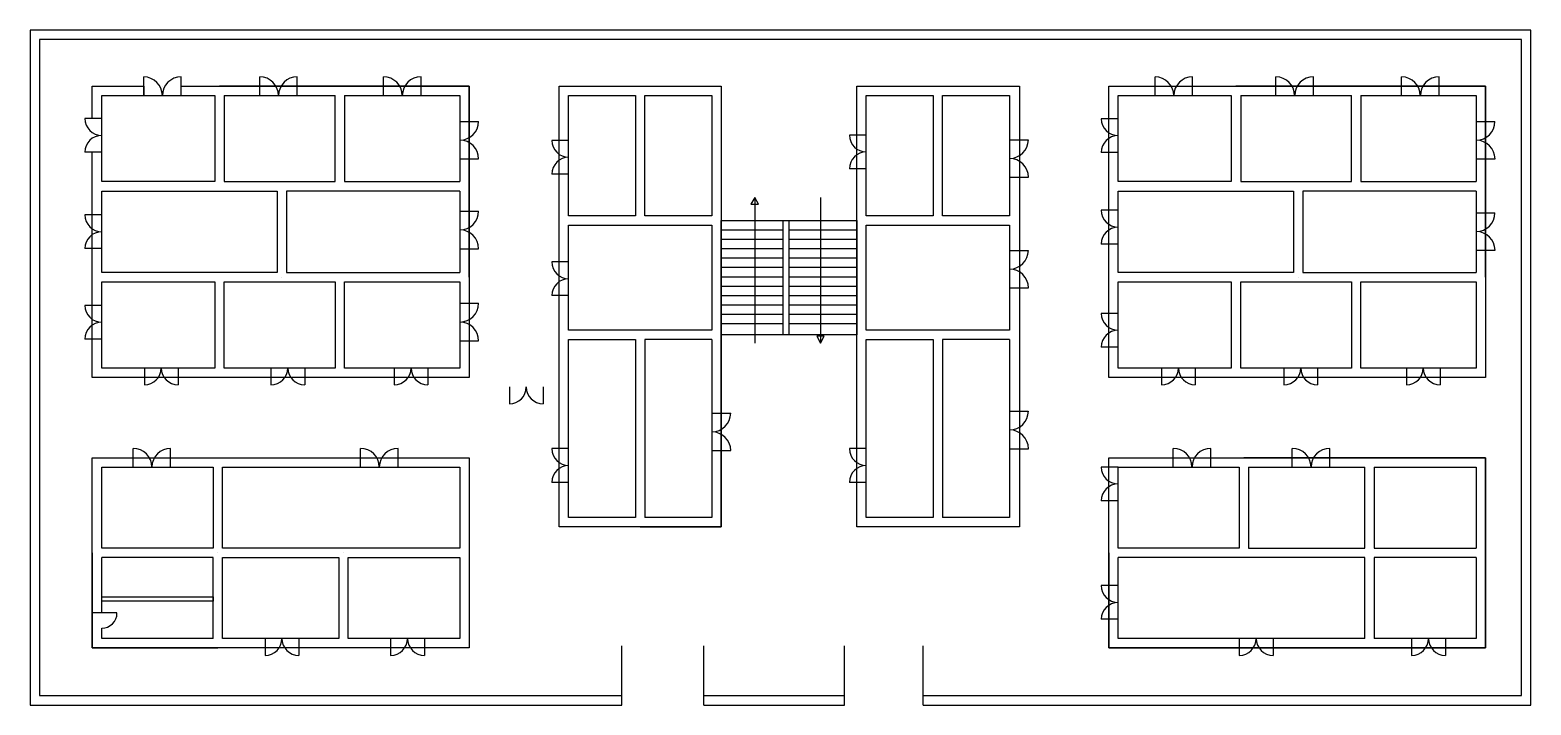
# Model space of a CAD drawing. Header units: inches. Extents: x 23915 to 29834, y 6638 to 7786.
# Drawn here: x 23915 to 25515, y 6638 to 7358 of the extents above; entities that cross this region are included whole.
import ezdxf

# ---------------------------------------------------------------- set-up
doc = ezdxf.new("R2010")
doc.units = ezdxf.units.IN
doc.header["$MEASUREMENT"] = 0

# ---------------------------------------------------------------- blocks, each defined once
blk = doc.blocks.new('D1')
for p, q in [((7349.4, 6000.1), (7331.4, 6000.1)), ((7349.4, 5964.1), (7331.4, 5964.1))]:
    blk.add_line(p, q)
for centre, start, end in [((7349.4, 6000.1), 180, 270), ((7349.4, 5964.1), 90, 180)]:
    blk.add_arc(centre, 18, start, end)

msp = doc.modelspace()

# ---------------------------------------------------------------- linework, layer by layer
for p, q in [((24036.33, 7288.34), (24036.33, 7308.34)), ((24036.33, 7298.4), (24036.33, 7288.4)), ((24076.33, 7288.4), (24076.33, 7308.4)), ((24076.33, 7288.4), (24076.33, 7298.4)), ((24160.08, 7288.4), (24160.08, 7308.4)), ((24200.09, 7288.46), (24200.09, 7308.46)), ((24292.02, 7288.4), (24292.02, 7308.4)), ((24332.03, 7288.46), (24332.03, 7308.46)), ((25114.48, 7288.34), (25114.48, 7308.34)), ((25154.49, 7288.4), (25154.49, 7308.4)), ((25243.3, 7288.34), (25243.3, 7308.34)), ((25283.3, 7288.4), (25283.3, 7308.4)), ((25377.26, 7288.34), (25377.26, 7308.34)), ((25417.26, 7288.4), (25417.26, 7308.4)), ((23991.6, 7263.94), (23981.6, 7263.94)), ((24373.37, 7260.84), (24393.37, 7260.84)), ((25456.8, 7260.76), (25476.8, 7260.76)), ((24959.36, 7241.28), (24979.36, 7241.28)), ((23991.6, 7227.94), (23981.6, 7227.94)), ((24373.43, 7220.83), (24393.43, 7220.83)), ((25456.86, 7220.76), (25476.86, 7220.76)), ((24959.43, 7201.28), (24979.43, 7201.28)), ((24687.81, 7179.81), (24683.71, 7172.47)), ((24683.71, 7172.47), (24691.63, 7172.56)), ((24691.63, 7172.56), (24687.81, 7179.81)), ((24687.81, 7179.81), (24687.81, 7024.46)), ((24757.7, 7179.81), (24757.7, 7024.46)), ((24373.37, 7165.07), (24393.37, 7165.07)), ((25456.8, 7163.36), (25476.8, 7163.36)), ((24652.07, 7145.21), (24717.98, 7145.21)), ((24724.02, 7145.21), (24796.63, 7145.21)), ((24373.43, 7125.06), (24393.43, 7125.06)), ((24652.07, 7135.21), (24717.98, 7135.21)), ((24652.07, 7125.21), (24717.98, 7125.21)), ((24724.02, 7135.21), (24796.63, 7135.21)), ((24724.02, 7125.21), (24796.63, 7125.21)), ((24959.36, 7123.28), (24979.36, 7123.28)), ((25456.86, 7123.36), (25476.86, 7123.36)), ((24652.07, 7115.21), (24717.98, 7115.21)), ((24652.07, 7105.21), (24717.98, 7105.21)), ((24724.02, 7115.21), (24796.63, 7115.21)), ((24724.02, 7105.21), (24796.63, 7105.21)), ((24652.07, 7095.21), (24717.98, 7095.21)), ((24724.02, 7095.21), (24796.63, 7095.21)), ((24652.07, 7085.21), (24717.98, 7085.21)), ((24652.07, 7075.21), (24717.98, 7075.21)), ((24724.02, 7085.21), (24796.63, 7085.21)), ((24724.02, 7075.21), (24796.63, 7075.21)), ((24959.43, 7083.28), (24979.43, 7083.28)), ((24373.37, 7066.79), (24393.37, 7066.79)), ((24652.07, 7065.21), (24717.98, 7065.21)), ((24724.02, 7065.21), (24796.63, 7065.21)), ((24652.07, 7055.21), (24717.98, 7055.21)), ((24652.07, 7045.21), (24717.98, 7045.21)), ((24724.02, 7055.21), (24796.63, 7055.21)), ((24724.02, 7045.21), (24796.63, 7045.21)), ((24373.43, 7026.79), (24393.43, 7026.79)), ((24761.8, 7031.8), (24753.88, 7031.71)), ((24753.88, 7031.71), (24757.7, 7024.46)), ((24757.7, 7024.46), (24761.8, 7031.8)), ((24642.07, 6949.69), (24662.07, 6949.69)), ((24959.36, 6951.74), (24979.36, 6951.74)), ((24025.1, 6892.04), (24025.1, 6912.04)), ((24065.1, 6892.11), (24065.1, 6912.11)), ((24267.52, 6892.04), (24267.52, 6912.04)), ((24307.52, 6892.11), (24307.52, 6912.11)), ((25133.87, 6892.04), (25133.87, 6912.04)), ((25173.88, 6892.11), (25173.88, 6912.11)), ((25260.76, 6892.04), (25260.76, 6912.04)), ((25300.77, 6892.11), (25300.77, 6912.11)), ((24642.13, 6909.69), (24662.13, 6909.69)), ((24959.43, 6911.74), (24979.43, 6911.74)), ((23991.53, 6753.67), (24110.45, 6753.67)), ((23991.6, 6736.53), (23981.6, 6736.53)), ((24007.88, 6736.53), (23991.6, 6736.53)), ((24546.11, 6638.34), (24546.11, 6701.54)), ((24633.46, 6638.34), (24633.46, 6701.54)), ((24783.53, 6638.34), (24783.53, 6701.54)), ((24867.19, 6638.34), (24867.19, 6701.54))]:
    msp.add_line(p, q)
for points in [[(24867.19, 6638.34), (25515.18, 6638.34), (25515.18, 7358.34), (23915.18, 7358.34), (23915.18, 6638.34), (24546.11, 6638.34)], [(24867.19, 6648.34), (25505.18, 6648.34), (25505.18, 7348.34), (23925.18, 7348.34), (23925.18, 6648.34), (24546.11, 6648.34)], [(24076.33, 7298.4), (24383.37, 7298.4), (24383.37, 6987.78), (23981.6, 6987.78), (23981.6, 7227.94)], [(23981.6, 7263.94), (23981.6, 7298.4), (24036.33, 7298.4)], [(23981.6, 7263.94), (23981.6, 7298.4), (24036.33, 7298.4)], [(24056.33, 7298.4), (24056.33, 7298.4)], [(24056.33, 7298.4), (24056.33, 7298.4)], [(24076.33, 7298.4), (24117.29, 7298.4)], [(24245.33, 7298.4), (24117.29, 7298.4)], [(24383.37, 7191.57), (24383.37, 7298.4), (24245.33, 7298.4)], [(24479.34, 7155.21), (24479.34, 7298.4), (24565.56, 7298.4)], [(24565.56, 7298.4), (24652.01, 7298.4), (24652.01, 7155.21)], [(24796.63, 7155.21), (24796.63, 7298.4), (24882.85, 7298.4)], [(25065.03, 7191.57), (25065.03, 7298.4), (25200.72, 7298.4)], [(25328.76, 7298.4), (25200.72, 7298.4)], [(25466.8, 7191.57), (25466.8, 7298.4), (25328.76, 7298.4)], [(24112.29, 7288.4), (24112.29, 7196.57), (23991.6, 7196.57)], [(23991.6, 7196.57), (23991.6, 7288.4), (24112.29, 7288.4)], [(24122.29, 7288.4), (24240.33, 7288.4)], [(24122.29, 7288.4), (24122.29, 7196.57), (24240.33, 7196.57), (24240.33, 7288.4)], [(24250.33, 7288.4), (24250.33, 7196.57), (24373.37, 7196.57)], [(24250.33, 7288.4), (24373.37, 7288.4), (24373.37, 7196.57)], [(24560.56, 7288.4), (24560.56, 7160.21), (24489.34, 7160.21)], [(24489.34, 7160.21), (24489.34, 7288.4), (24560.56, 7288.4)], [(24570.56, 7288.4), (24642.07, 7288.4), (24642.07, 7160.21)], [(24642.07, 7160.21), (24570.56, 7160.21), (24570.56, 7288.4)], [(24806.63, 7160.21), (24806.63, 7288.4), (24877.85, 7288.4)], [(24877.85, 7288.4), (24877.85, 7160.21), (24806.63, 7160.21)], [(24887.85, 7288.4), (24959.36, 7288.4), (24959.36, 7160.21)], [(24959.36, 7160.21), (24887.85, 7160.21), (24887.85, 7288.4)], [(25075.03, 7196.57), (25075.03, 7288.4), (25195.72, 7288.4)], [(25195.72, 7288.4), (25195.72, 7196.57), (25075.03, 7196.57)], [(25075.03, 7196.57), (25075.03, 7288.4), (25195.72, 7288.4)], [(25205.72, 7288.4), (25323.76, 7288.4)], [(25205.72, 7288.4), (25205.72, 7196.57), (25323.76, 7196.57), (25323.76, 7288.4)], [(25205.72, 7288.4), (25323.76, 7288.4)], [(25333.76, 7288.4), (25456.8, 7288.4), (25456.8, 7196.57)], [(25333.76, 7288.4), (25333.76, 7196.57), (25456.8, 7196.57)], [(25333.76, 7288.4), (25456.8, 7288.4), (25456.8, 7196.57)], [(23981.6, 7191.57), (23981.6, 7227.94)], [(23981.6, 7094.75), (23981.6, 7191.57)], [(23991.6, 7186.57), (24178.6, 7186.57), (24178.6, 7099.75), (23991.6, 7099.75)], [(23991.6, 7099.75), (23991.6, 7186.57)], [(24373.37, 7186.57), (24188.6, 7186.57), (24188.6, 7099.75), (24373.37, 7099.75)], [(24373.37, 7186.57), (24373.37, 7099.75)], [(24383.37, 7094.75), (24383.37, 7191.57)], [(25065.03, 7094.75), (25065.03, 7191.57)], [(25075.03, 7099.75), (25075.03, 7186.57)], [(25075.03, 7099.75), (25075.03, 7186.57)], [(25075.03, 7186.57), (25262.03, 7186.57), (25262.03, 7099.75), (25075.03, 7099.75)], [(25456.8, 7186.57), (25272.03, 7186.57), (25272.03, 7099.75), (25456.8, 7099.75)], [(25456.8, 7186.57), (25456.8, 7099.75)], [(25456.8, 7186.57), (25456.8, 7099.75)], [(25466.8, 7094.75), (25466.8, 7191.57)], [(24479.34, 7033.2), (24479.34, 7155.21)], [(24479.34, 7033.2), (24479.34, 7155.21)], [(24652.01, 7155.21), (24652.01, 7033.2)], [(24652.01, 7155.21), (24652.01, 7033.2)], [(24796.63, 7033.2), (24796.63, 7155.21)], [(24796.63, 7033.2), (24796.63, 7155.21)], [(24489.34, 7150.21), (24642.07, 7150.21)], [(24489.34, 7038.2), (24489.34, 7150.21)], [(24642.07, 7150.21), (24642.07, 7038.2)], [(24806.63, 7038.2), (24806.63, 7150.21)], [(24806.63, 7150.21), (24959.36, 7150.21)], [(24959.36, 7150.21), (24959.36, 7038.2)], [(24117.29, 6987.78), (23981.6, 6987.78), (23981.6, 7094.75)], [(23991.6, 7089.75), (24112.29, 7089.75), (24112.29, 6997.78)], [(24112.29, 6997.78), (23991.6, 6997.78), (23991.6, 7089.75)], [(24122.29, 6997.78), (24122.29, 7089.75), (24240.33, 7089.75), (24240.33, 6997.78)], [(24383.37, 7094.75), (24383.37, 6987.78), (24245.33, 6987.78)], [(24250.33, 6997.78), (24250.33, 7089.75), (24373.37, 7089.75)], [(24373.37, 7089.75), (24373.37, 6997.78), (24250.33, 6997.78)], [(25200.72, 6987.78), (25065.03, 6987.78), (25065.03, 7094.75)], [(25195.72, 6997.78), (25075.03, 6997.78), (25075.03, 7089.75)], [(25075.03, 7089.75), (25195.72, 7089.75), (25195.72, 6997.78)], [(25195.72, 6997.78), (25075.03, 6997.78), (25075.03, 7089.75)], [(25205.72, 6997.78), (25205.72, 7089.75), (25323.76, 7089.75), (25323.76, 6997.78)], [(25466.8, 7094.75), (25466.8, 6987.78), (25328.76, 6987.78)], [(25456.8, 7089.75), (25456.8, 6997.78), (25333.76, 6997.78)], [(25333.76, 6997.78), (25333.76, 7089.75), (25456.8, 7089.75)], [(25456.8, 7089.75), (25456.8, 6997.78), (25333.76, 6997.78)], [(24565.56, 6828.34), (24479.34, 6828.34), (24479.34, 7033.2)], [(24642.07, 7038.2), (24489.34, 7038.2)], [(24489.34, 7028.2), (24560.56, 7028.2), (24560.56, 6838.34)], [(24560.56, 6838.34), (24489.34, 6838.34), (24489.34, 7028.2)], [(24565.56, 6828.34), (24652.07, 6828.34), (24652.07, 7033.2), (24652.01, 7033.2)], [(24642.07, 7028.2), (24570.56, 7028.2), (24570.56, 6838.34)], [(24642.07, 7028.2), (24642.07, 6838.34), (24570.56, 6838.34)], [(24882.85, 6828.34), (24796.63, 6828.34), (24796.63, 7033.2)], [(24959.36, 7038.2), (24806.63, 7038.2)], [(24877.85, 6838.34), (24806.63, 6838.34), (24806.63, 7028.2)], [(24806.63, 7028.2), (24877.85, 7028.2), (24877.85, 6838.34)], [(24959.36, 7028.2), (24959.36, 6838.34), (24887.85, 6838.34)], [(24959.36, 7028.2), (24887.85, 7028.2), (24887.85, 6838.34)], [(24240.33, 6997.78), (24122.29, 6997.78)], [(25323.76, 6997.78), (25205.72, 6997.78)], [(25323.76, 6997.78), (25205.72, 6997.78)], [(24245.33, 6987.78), (24117.29, 6987.78)], [(25328.76, 6987.78), (25200.72, 6987.78)], [(23981.6, 6800.67), (23981.6, 6902.11), (24115.45, 6902.11)], [(24115.45, 6902.11), (24383.37, 6902.11), (24383.37, 6800.67)], [(25065.03, 6800.61), (25065.03, 6902.11), (25209.03, 6902.11)], [(25343.03, 6902.11), (25209.03, 6902.11)], [(25466.8, 6800.61), (25466.8, 6902.11), (25343.03, 6902.11)], [(24110.45, 6892.11), (24110.45, 6805.67), (23991.6, 6805.67)], [(23991.6, 6805.67), (23991.6, 6892.11), (24110.45, 6892.11)], [(24120.45, 6892.11), (24373.37, 6892.11), (24373.37, 6805.67)], [(24373.37, 6805.67), (24120.45, 6805.67), (24120.45, 6892.11)], [(25204.03, 6892.11), (25204.03, 6805.61), (25075.03, 6805.61)], [(25075.03, 6805.61), (25075.03, 6892.11), (25204.03, 6892.11)], [(25214.03, 6892.11), (25338.03, 6892.11)], [(25214.03, 6892.11), (25214.03, 6805.61), (25338.03, 6805.61), (25338.03, 6892.11)], [(25348.03, 6892.11), (25348.03, 6805.61), (25456.8, 6805.61)], [(25348.03, 6892.11), (25456.8, 6892.11), (25456.8, 6805.61)], [(23981.6, 6800.67), (23981.6, 6699.19), (24115.45, 6699.19)], [(24383.37, 6800.67), (24383.37, 6699.19), (24249.45, 6699.19)], [(25065.03, 6800.61), (25065.03, 6699.19), (25343.03, 6699.19)], [(25343.03, 6699.19), (25466.8, 6699.19), (25466.8, 6800.61)], [(24110.45, 6709.19), (24110.45, 6795.67), (23991.6, 6795.67)], [(23991.6, 6736.53), (23991.6, 6795.67)], [(24120.45, 6709.19), (24120.45, 6795.67), (24244.45, 6795.67), (24244.45, 6709.19)], [(24254.45, 6709.19), (24254.45, 6795.67), (24373.37, 6795.67)], [(24373.37, 6795.67), (24373.37, 6709.19), (24254.45, 6709.19)], [(25338.03, 6709.19), (25075.03, 6709.19), (25075.03, 6795.61)], [(25338.03, 6709.19), (25338.03, 6795.61), (25075.03, 6795.61)], [(25456.8, 6795.61), (25348.03, 6795.61), (25348.03, 6709.19)], [(25456.8, 6795.61), (25456.8, 6709.19), (25348.03, 6709.19)], [(24110.45, 6709.19), (23991.6, 6709.19), (23991.6, 6720.24)], [(24244.45, 6709.19), (24120.45, 6709.19)], [(24249.45, 6699.19), (24115.45, 6699.19)], [(24633.46, 6648.34), (24783.53, 6648.34)], [(24633.46, 6638.34), (24783.53, 6638.34)]]:
    msp.add_lwpolyline(points)
for points in [[(24479.34, 7298.4), (24652.07, 7298.4), (24652.07, 6828.34), (24479.34, 6828.34)], [(24796.63, 7298.4), (24970.1, 7298.4), (24970.1, 6828.34), (24796.63, 6828.34)], [(25065.03, 7298.4), (25466.8, 7298.4), (25466.8, 6987.78), (25065.03, 6987.78)], [(25065.03, 7298.4), (25466.8, 7298.4), (25466.8, 6987.78), (25065.03, 6987.78)], [(24652.07, 7155.21), (24796.63, 7155.21), (24796.63, 7033.2), (24652.07, 7033.2)], [(24717.98, 7155.21), (24724.02, 7155.21), (24724.02, 7033.2), (24717.98, 7033.2)], [(24183.6, 7094.75), (24183.6, 7094.75)], [(25267.03, 7094.75), (25267.03, 7094.75)], [(23981.6, 6902.11), (24383.37, 6902.11), (24383.37, 6699.19), (23981.6, 6699.19)], [(25065.03, 6902.11), (25466.8, 6902.11), (25466.8, 6699.19), (25065.03, 6699.19)], [(24115.45, 6800.67), (24115.45, 6800.67)], [(24249.45, 6800.67), (24249.45, 6800.67)], [(23991.6, 6753.67), (24110.45, 6753.67), (24110.45, 6748.99), (23991.6, 6748.99)]]:
    msp.add_lwpolyline(points, close=True)
for centre, radius, start, end in [((24036.33, 7288.4), 19.94, 0, 90), ((24076.33, 7288.4), 20, 90, 180), ((24160.08, 7288.46), 19.94, 0, 90), ((24200.09, 7288.46), 20, 90, 180), ((24292.02, 7288.46), 19.94, 0, 90), ((24332.03, 7288.46), 20, 90, 180), ((25114.48, 7288.4), 19.94, 0, 90), ((25154.49, 7288.4), 20, 90, 180), ((25243.3, 7288.4), 19.94, 0, 90), ((25283.3, 7288.4), 20, 90, 180), ((25377.26, 7288.4), 19.94, 0, 90), ((25417.26, 7288.4), 20, 90, 180), ((24373.43, 7260.84), 19.94, 270, 0), ((25456.86, 7260.76), 19.94, 270, 0), ((24373.43, 7220.83), 20, 0, 90), ((24959.43, 7241.28), 19.94, 270, 0), ((25456.86, 7220.76), 20, 0, 90), ((24959.43, 7201.28), 20, 0, 90), ((24373.43, 7165.07), 19.94, 270, 0), ((25456.86, 7163.36), 19.94, 270, 0), ((24373.43, 7125.06), 20, 0, 90), ((25456.86, 7123.36), 20, 0, 90), ((24959.43, 7123.28), 19.94, 270, 0), ((24959.43, 7083.28), 20, 0, 90), ((24373.43, 7066.79), 19.94, 270, 0), ((24373.43, 7026.79), 20, 0, 90), ((24642.13, 6949.69), 19.94, 270, 0), ((24959.43, 6951.74), 19.94, 270, 0), ((24642.13, 6909.69), 20, 0, 90), ((24959.43, 6911.74), 20, 0, 90), ((24025.1, 6892.11), 19.94, 0, 90), ((24065.1, 6892.11), 20, 90, 180), ((24267.52, 6892.11), 19.94, 0, 90), ((24307.52, 6892.11), 20, 90, 180), ((25133.87, 6892.11), 19.94, 0, 90), ((25173.88, 6892.11), 20, 90, 180), ((25260.76, 6892.11), 19.94, 0, 90), ((25300.77, 6892.11), 20, 90, 180), ((23991.6, 6736.53), 16.28, 270, 0)]:
    msp.add_arc(centre, radius, start, end)

# ---------------------------------------------------------------- block references
for p in [(16642.24, 1263.84), (17725.67, 1263.61), (17139.98, 1240.49), (17457.27, 1246.16), (16642.24, 1161.02), (17725.67, 1165.97), (17139.98, 1110.88), (16642.24, 1064.54), (17725.67, 1055.97), (17139.98, 911.69), (17457.27, 911.69), (17725.67, 892.01), (17725.67, 765.62)]:
    msp.add_blockref('D1', p)
at = {"rotation": 90}
for p in [(30037.17, -351.58), (30172.06, -351.58), (30303.42, -351.58), (31121.48, -351.58), (31251.78, -351.58), (31382.48, -351.58), (30426.29, -371.8), (30165.84, -640.16), (30299.69, -640.16), (31204.36, -640.16), (31388.05, -640.16)]:
    msp.add_blockref('D1', p, dxfattribs=at)

doc.saveas('drawing.dxf')
